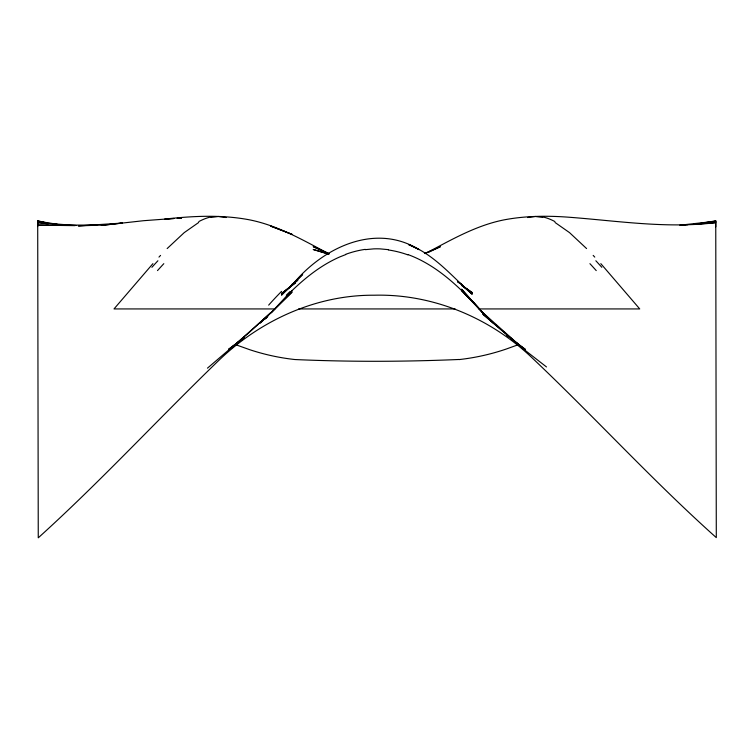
<?xml version="1.0" encoding="UTF-8"?>
<svg xmlns="http://www.w3.org/2000/svg" width="754" height="754" viewBox="0 0 754 754"><rect width="100%" height="100%" fill="white"/><g stroke="black" fill="none" stroke-linecap="round" stroke-linejoin="round"><path stroke-width="1.13" d="M715.753 220.95L716.3 537.621C651.739 479.94 593.492 415.737 530.571 356.406C488.573 317.189 431.929 293.683 374.191 295.219C315.756 294.786 259.593 320.799 218.038 361.147C157.68 419.582 100.65 481.438 38.256 537.828L37.7 220.743L45.598 222.666M152.921 263.646L114.005 308.933L274.824 308.933M158.971 257.095L160.555 255.408M271.713 312.194L292.081 290.592L270.931 312.797L292.081 292.052L260.356 323.023L270.931 312.608L249.772 331.967L207.463 368.159M267.679 316.388L265.238 318.923L267.679 316.407M167.152 248.566L184.23 232.618L198.688 222.487M281.496 295.342L302.646 274.428L292.071 285.144C321.788 248.311 374.54 222.1 419.139 249.649L408.536 244.532C434.351 254.484 452.023 276.482 472.192 294.267L461.58 284.776L472.192 293.504L461.58 285.125L472.192 292.58L461.58 285.389M290.61 291.996C303.683 279.282 318.018 267.557 334.437 259.423A112.308 107.304 1.5 0 1 339.988 256.841L345.69 254.598M270.931 312.608L228.613 350.44M292.071 284.88L281.487 294.314L295.596 282.43M295.596 282.599L281.487 293.551L294.833 283.287M228.622 350.318L243.335 338.546M244.258 337.547L228.622 349.281L244.258 337.698M297.839 280.46L292.071 284.352L294.955 282.675M425.209 253.608C450.496 240.319 475.482 225.578 503.851 219.914C524.803 215.898 546.188 215.606 567.413 217.114C616.781 220.724 666.197 228.83 715.753 222.628L693.708 224.306M428.687 252.241L440.327 246.728L424.455 253.514M517.338 345.03L506.745 348.866A221.761 221.657 0 0 1 459.101 359.583M527.593 217.529L535.378 216.483L542.691 217.454M211.054 217.454L218.368 216.483L226.143 217.529M699.505 223.561L701.833 223.165M704.151 222.779L715.744 220.828M700.664 223.627L715.744 221.242L715.763 226.86M365.313 249.659L373.56 248.886A72.469 68.605 0 0 1 380.186 248.886L388.433 249.659M679.788 225.201L715.744 221.242M459.092 359.479C404.464 361.797 349.498 361.967 294.88 359.535A219.527 219.433 0 0 1 249.838 349.733L236.577 345.012M680.947 225.267L687.902 224.739M173.75 218.556L164.824 219.084C192.967 215.983 221.61 214.494 249.583 219.857C277.981 225.493 303.051 240.168 328.348 253.504M178.208 218.292L181.554 218.095L177.096 218.292M173.75 218.462L143.637 220.696L101.272 225.418L122.459 223.052L78.322 225.927L96.682 225.229M101.272 225.06L37.709 225.144L74.835 225.635M298.659 308.933L455.086 308.933M478.941 308.933L639.741 308.933L600.825 263.646M76.003 225.503L37.7 222.571L48.152 223.863M57.436 224.296L37.7 221.167L47.86 223.552M59.755 224.664L62.073 225.031M328.819 254.079L313.202 249.48L328.819 254.221M408.055 254.598C436.707 265.135 459.195 286.972 479.591 308.933M329.102 253.589L313.193 246.624L326.982 253.146M555.048 222.487L569.515 232.618L586.584 248.566M457.725 282.053L461.58 284.296L457.725 281.694M510.505 338.433L525.265 349.338L510.505 338.282M506.811 335.521L508.658 336.897M525.265 350.365L482.814 314.145L525.265 350.459L546.48 366.934M525.265 350.459L482.814 312.599L461.589 290.526L482.814 312.797L461.589 289.187L484.454 314.72M593.181 255.408L594.774 257.095M37.7 220.752L37.719 226.568M268.669 305.125A334.512 294.201 -17.4 0 1 281.534 291.402M151.922 267.312A314.22 73.647 -59.1 0 1 157.897 260.761M157.501 270.601A352.486 95.202 -61.2 0 1 163.816 263.674M198.811 221.582A160.696 66.277 -72.9 0 1 211.177 216.869M595.849 260.761A314.22 73.647 59.1 0 1 601.824 267.312M589.93 263.674A352.486 95.202 61.2 0 1 596.235 270.601M542.569 216.869A160.696 66.277 72.9 0 1 554.935 221.582M286.303 295.191A373.315 309.385 -23.4 0 1 290.017 291.544M345.596 254.362A93.619 89.311 1.1 0 1 365.266 249.357M388.385 249.96A93.619 88.718 -0.1 0 1 407.933 254.89M291.987 234.287L270.78 226.153L291.987 234.334M493.427 323.042L482.814 312.599L493.427 323.042"/></g></svg>
